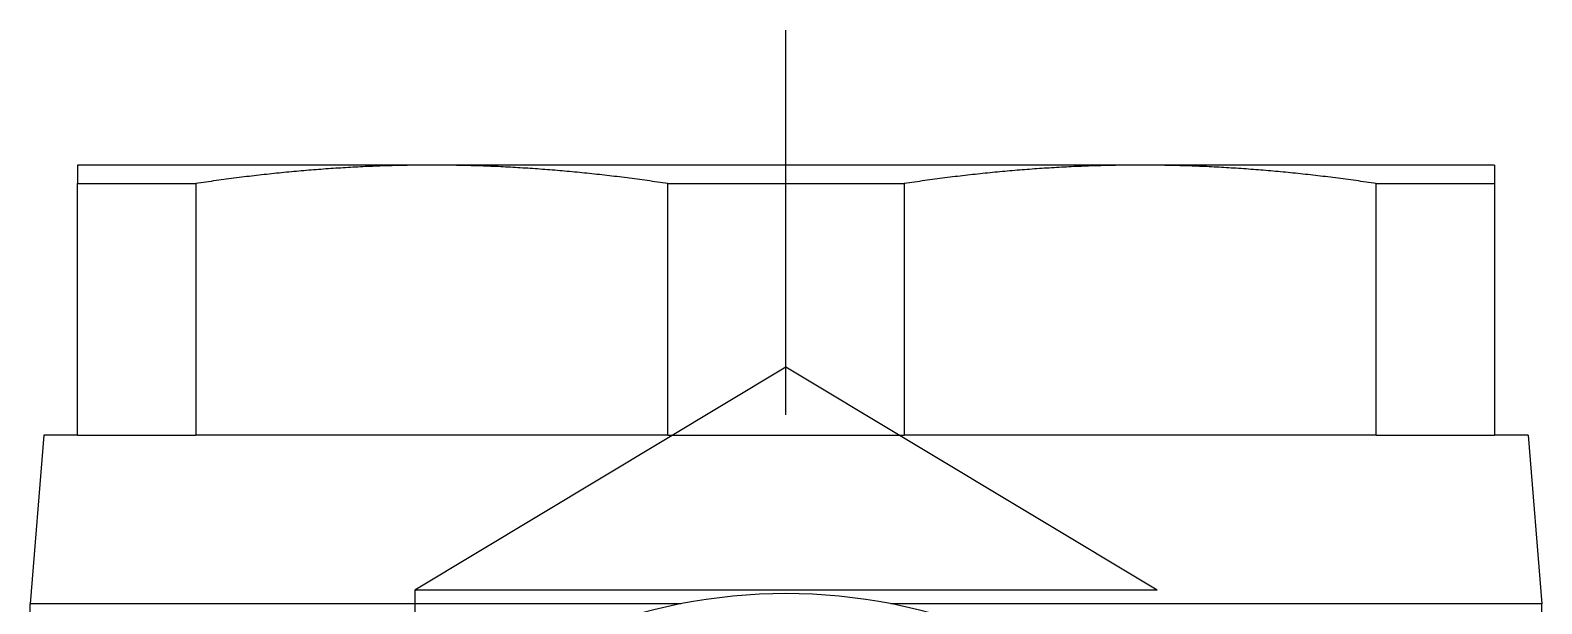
# Model space of a CAD drawing. Extents: x -43.1 to 47.1, y -46.9 to 16.5.
# Drawn here: x 24.65 to 47.05, y 8 to 16.5 of the extents above; entities that cross this region are included whole.
import ezdxf

# ---------------------------------------------------------------- set-up
doc = ezdxf.new("R2010")
doc.units = 0
doc.linetypes.add('CENTER', pattern=[50.8, 31.75, -6.35, 6.35, -6.35])
doc.linetypes.add('DASHED', pattern=[19.05, 12.7, -6.35])
doc.layers.get('0').update_dxf_attribs({"linetype": 'CONTINUOUS'})
doc.layers.add('CENTER', color=1, linetype='CENTER')

msp = doc.modelspace()

# ---------------------------------------------------------------- linework, layer by layer
at = {"color": 7, "linetype": 'CONTINUOUS'}
for p, q in [((30.599, 14.5), (25.349, 14.5)), ((25.349, 14.5), (25.349, 14.227)), ((41.099, 14.5), (30.599, 14.5)), ((46.349, 14.5), (41.099, 14.5)), ((46.349, 14.5), (46.349, 14.227)), ((25.349, 10.5), (25.349, 14.227)), ((25.349, 14.227), (27.101, 14.227)), ((27.101, 14.227), (27.101, 10.5)), ((34.097, 10.5), (34.097, 14.227)), ((34.097, 14.227), (37.601, 14.227)), ((37.601, 14.227), (37.601, 10.5)), ((44.597, 10.5), (44.597, 14.227)), ((44.597, 14.227), (46.349, 14.227)), ((46.349, 14.227), (46.349, 10.5)), ((24.849, 10.5), (24.649, 8)), ((25.349, 10.5), (24.849, 10.5)), ((25.349, 10.5), (27.101, 10.5)), ((27.76, 10.5), (27.101, 10.5)), ((33.438, 10.5), (27.76, 10.5)), ((34.097, 10.5), (33.438, 10.5)), ((34.097, 10.5), (37.601, 10.5)), ((38.26, 10.5), (37.601, 10.5)), ((43.938, 10.5), (38.26, 10.5)), ((44.597, 10.5), (43.938, 10.5)), ((44.597, 10.5), (46.349, 10.5)), ((46.849, 10.5), (46.349, 10.5)), ((46.849, 10.5), (47.049, 8)), ((34.293, 8), (24.649, 8)), ((24.649, -8), (24.649, 8)), ((47.049, 8), (37.405, 8)), ((47.049, -8), (47.049, 8))]:
    msp.add_line(p, q, dxfattribs=at)
at = {"color": 3, "linetype": 'DASHED'}
for p, q in [((35.849, 11.505), (30.349, 8.2)), ((41.349, 8.2), (35.849, 11.505)), ((41.349, 8.2), (30.349, 8.2)), ((30.349, 8.2), (30.349, -24.8)), ((41.349, -24.8), (41.349, 8.2))]:
    msp.add_line(p, q, dxfattribs=at)
at = {"color": 7}
for points in [[(30.599, 14.5, 0), (30.562, 14.5, 0), (30.526, 14.5, 0), (30.489, 14.5, 0), (30.452, 14.499, 0), (30.416, 14.499, 0), (30.379, 14.499, 0), (30.342, 14.498, 0), (30.306, 14.498, 0), (30.269, 14.498, 0), (30.233, 14.497, 0), (30.196, 14.496, 0), (30.16, 14.495, 0), (30.123, 14.495, 0), (30.087, 14.494, 0), (30.05, 14.493, 0), (30.014, 14.492, 0), (29.977, 14.491, 0), (29.941, 14.49, 0), (29.904, 14.489, 0), (29.868, 14.488, 0), (29.832, 14.486, 0), (29.795, 14.485, 0), (29.759, 14.484, 0), (29.723, 14.482, 0), (29.686, 14.481, 0), (29.65, 14.479, 0), (29.613, 14.478, 0), (29.577, 14.476, 0), (29.541, 14.474, 0), (29.504, 14.472, 0), (29.468, 14.47, 0), (29.432, 14.469, 0), (29.395, 14.467, 0), (29.359, 14.465, 0), (29.323, 14.463, 0), (29.286, 14.46, 0), (29.25, 14.458, 0), (29.213, 14.456, 0), (29.177, 14.454, 0), (29.14, 14.451, 0), (29.104, 14.449, 0), (29.068, 14.446, 0), (29.031, 14.444, 0), (28.995, 14.441, 0), (28.958, 14.438, 0), (28.922, 14.435, 0), (28.885, 14.433, 0), (28.849, 14.43, 0), (28.812, 14.427, 0), (28.776, 14.424, 0), (28.739, 14.421, 0), (28.703, 14.418, 0), (28.666, 14.415, 0), (28.629, 14.411, 0), (28.593, 14.408, 0), (28.556, 14.405, 0), (28.52, 14.401, 0), (28.483, 14.398, 0), (28.446, 14.394, 0), (28.409, 14.391, 0), (28.373, 14.387, 0), (28.336, 14.383, 0), (28.299, 14.38, 0), (28.262, 14.376, 0), (28.225, 14.372, 0), (28.188, 14.368, 0), (28.151, 14.364, 0), (28.114, 14.36, 0), (28.077, 14.356, 0), (28.04, 14.352, 0), (28.003, 14.347, 0), (27.966, 14.343, 0), (27.929, 14.339, 0), (27.892, 14.334, 0), (27.855, 14.33, 0), (27.817, 14.325, 0), (27.78, 14.321, 0), (27.743, 14.316, 0), (27.705, 14.311, 0), (27.668, 14.306, 0), (27.631, 14.302, 0), (27.593, 14.297, 0), (27.555, 14.292, 0), (27.518, 14.287, 0), (27.48, 14.281, 0), (27.443, 14.276, 0), (27.405, 14.271, 0), (27.367, 14.266, 0), (27.329, 14.26, 0), (27.291, 14.255, 0), (27.253, 14.25, 0), (27.215, 14.244, 0), (27.177, 14.238, 0), (27.139, 14.233, 0), (27.101, 14.227, 0)], [(34.097, 14.227, 0), (34.059, 14.233, 0), (34.021, 14.238, 0), (33.983, 14.244, 0), (33.945, 14.25, 0), (33.907, 14.255, 0), (33.869, 14.26, 0), (33.831, 14.266, 0), (33.793, 14.271, 0), (33.755, 14.276, 0), (33.718, 14.281, 0), (33.68, 14.287, 0), (33.642, 14.292, 0), (33.605, 14.297, 0), (33.568, 14.302, 0), (33.53, 14.306, 0), (33.493, 14.311, 0), (33.455, 14.316, 0), (33.418, 14.321, 0), (33.381, 14.325, 0), (33.343, 14.33, 0), (33.306, 14.334, 0), (33.269, 14.339, 0), (33.232, 14.343, 0), (33.195, 14.347, 0), (33.158, 14.352, 0), (33.121, 14.356, 0), (33.084, 14.36, 0), (33.047, 14.364, 0), (33.01, 14.368, 0), (32.973, 14.372, 0), (32.936, 14.376, 0), (32.899, 14.38, 0), (32.862, 14.383, 0), (32.825, 14.387, 0), (32.789, 14.391, 0), (32.752, 14.394, 0), (32.715, 14.398, 0), (32.678, 14.401, 0), (32.642, 14.405, 0), (32.605, 14.408, 0), (32.569, 14.411, 0), (32.532, 14.415, 0), (32.495, 14.418, 0), (32.459, 14.421, 0), (32.422, 14.424, 0), (32.386, 14.427, 0), (32.349, 14.43, 0), (32.313, 14.433, 0), (32.276, 14.435, 0), (32.24, 14.438, 0), (32.203, 14.441, 0), (32.167, 14.444, 0), (32.13, 14.446, 0), (32.094, 14.449, 0), (32.057, 14.451, 0), (32.021, 14.454, 0), (31.985, 14.456, 0), (31.948, 14.458, 0), (31.912, 14.46, 0), (31.876, 14.463, 0), (31.839, 14.465, 0), (31.803, 14.467, 0), (31.767, 14.469, 0), (31.73, 14.47, 0), (31.694, 14.472, 0), (31.657, 14.474, 0), (31.621, 14.476, 0), (31.585, 14.478, 0), (31.548, 14.479, 0), (31.512, 14.481, 0), (31.476, 14.482, 0), (31.439, 14.484, 0), (31.403, 14.485, 0), (31.366, 14.486, 0), (31.33, 14.488, 0), (31.294, 14.489, 0), (31.257, 14.49, 0), (31.221, 14.491, 0), (31.184, 14.492, 0), (31.148, 14.493, 0), (31.111, 14.494, 0), (31.075, 14.495, 0), (31.038, 14.495, 0), (31.002, 14.496, 0), (30.965, 14.497, 0), (30.929, 14.498, 0), (30.892, 14.498, 0), (30.856, 14.498, 0), (30.819, 14.499, 0), (30.782, 14.499, 0), (30.746, 14.499, 0), (30.709, 14.5, 0), (30.672, 14.5, 0), (30.636, 14.5, 0), (30.599, 14.5, 0)], [(41.099, 14.5, 0), (41.062, 14.5, 0), (41.026, 14.5, 0), (40.989, 14.5, 0), (40.952, 14.499, 0), (40.916, 14.499, 0), (40.879, 14.499, 0), (40.842, 14.498, 0), (40.806, 14.498, 0), (40.769, 14.498, 0), (40.733, 14.497, 0), (40.696, 14.496, 0), (40.66, 14.495, 0), (40.623, 14.495, 0), (40.587, 14.494, 0), (40.55, 14.493, 0), (40.514, 14.492, 0), (40.477, 14.491, 0), (40.441, 14.49, 0), (40.404, 14.489, 0), (40.368, 14.488, 0), (40.332, 14.486, 0), (40.295, 14.485, 0), (40.259, 14.484, 0), (40.222, 14.482, 0), (40.186, 14.481, 0), (40.15, 14.479, 0), (40.113, 14.478, 0), (40.077, 14.476, 0), (40.041, 14.474, 0), (40.004, 14.472, 0), (39.968, 14.47, 0), (39.932, 14.469, 0), (39.895, 14.467, 0), (39.859, 14.465, 0), (39.822, 14.463, 0), (39.786, 14.46, 0), (39.75, 14.458, 0), (39.713, 14.456, 0), (39.677, 14.454, 0), (39.641, 14.451, 0), (39.604, 14.449, 0), (39.568, 14.446, 0), (39.531, 14.444, 0), (39.495, 14.441, 0), (39.458, 14.438, 0), (39.422, 14.435, 0), (39.385, 14.433, 0), (39.349, 14.43, 0), (39.312, 14.427, 0), (39.276, 14.424, 0), (39.239, 14.421, 0), (39.203, 14.418, 0), (39.166, 14.415, 0), (39.129, 14.411, 0), (39.093, 14.408, 0), (39.056, 14.405, 0), (39.02, 14.401, 0), (38.983, 14.398, 0), (38.946, 14.394, 0), (38.909, 14.391, 0), (38.873, 14.387, 0), (38.836, 14.383, 0), (38.799, 14.38, 0), (38.762, 14.376, 0), (38.725, 14.372, 0), (38.688, 14.368, 0), (38.651, 14.364, 0), (38.614, 14.36, 0), (38.577, 14.356, 0), (38.54, 14.352, 0), (38.503, 14.347, 0), (38.466, 14.343, 0), (38.429, 14.339, 0), (38.392, 14.334, 0), (38.355, 14.33, 0), (38.317, 14.325, 0), (38.28, 14.321, 0), (38.243, 14.316, 0), (38.205, 14.311, 0), (38.168, 14.306, 0), (38.13, 14.302, 0), (38.093, 14.297, 0), (38.056, 14.292, 0), (38.018, 14.287, 0), (37.98, 14.281, 0), (37.943, 14.276, 0), (37.905, 14.271, 0), (37.867, 14.266, 0), (37.829, 14.26, 0), (37.791, 14.255, 0), (37.754, 14.25, 0), (37.715, 14.244, 0), (37.678, 14.238, 0), (37.639, 14.233, 0), (37.601, 14.227, 0)], [(44.597, 14.227, 0), (44.559, 14.233, 0), (44.521, 14.238, 0), (44.483, 14.244, 0), (44.445, 14.25, 0), (44.407, 14.255, 0), (44.369, 14.26, 0), (44.331, 14.266, 0), (44.293, 14.271, 0), (44.255, 14.276, 0), (44.218, 14.281, 0), (44.18, 14.287, 0), (44.142, 14.292, 0), (44.105, 14.297, 0), (44.068, 14.302, 0), (44.03, 14.306, 0), (43.993, 14.311, 0), (43.955, 14.316, 0), (43.918, 14.321, 0), (43.881, 14.325, 0), (43.843, 14.33, 0), (43.806, 14.334, 0), (43.769, 14.339, 0), (43.732, 14.343, 0), (43.695, 14.347, 0), (43.658, 14.352, 0), (43.621, 14.356, 0), (43.584, 14.36, 0), (43.547, 14.364, 0), (43.51, 14.368, 0), (43.473, 14.372, 0), (43.436, 14.376, 0), (43.399, 14.38, 0), (43.362, 14.383, 0), (43.325, 14.387, 0), (43.289, 14.391, 0), (43.252, 14.394, 0), (43.215, 14.398, 0), (43.178, 14.401, 0), (43.142, 14.405, 0), (43.105, 14.408, 0), (43.069, 14.411, 0), (43.032, 14.415, 0), (42.995, 14.418, 0), (42.959, 14.421, 0), (42.922, 14.424, 0), (42.886, 14.427, 0), (42.849, 14.43, 0), (42.813, 14.433, 0), (42.776, 14.435, 0), (42.74, 14.438, 0), (42.703, 14.441, 0), (42.667, 14.444, 0), (42.63, 14.446, 0), (42.594, 14.449, 0), (42.557, 14.451, 0), (42.521, 14.454, 0), (42.485, 14.456, 0), (42.448, 14.458, 0), (42.412, 14.46, 0), (42.376, 14.463, 0), (42.339, 14.465, 0), (42.303, 14.467, 0), (42.267, 14.469, 0), (42.23, 14.47, 0), (42.194, 14.472, 0), (42.157, 14.474, 0), (42.121, 14.476, 0), (42.085, 14.478, 0), (42.048, 14.479, 0), (42.012, 14.481, 0), (41.975, 14.482, 0), (41.939, 14.484, 0), (41.903, 14.485, 0), (41.866, 14.486, 0), (41.83, 14.488, 0), (41.794, 14.489, 0), (41.757, 14.49, 0), (41.721, 14.491, 0), (41.684, 14.492, 0), (41.648, 14.493, 0), (41.611, 14.494, 0), (41.575, 14.495, 0), (41.538, 14.495, 0), (41.502, 14.496, 0), (41.465, 14.497, 0), (41.429, 14.498, 0), (41.392, 14.498, 0), (41.356, 14.498, 0), (41.319, 14.499, 0), (41.282, 14.499, 0), (41.246, 14.499, 0), (41.209, 14.5, 0), (41.172, 14.5, 0), (41.136, 14.5, 0), (41.099, 14.5, 0)]]:
    msp.add_polyline3d(points, dxfattribs=at)
at = {"color": 7, "linetype": 'CONTINUOUS'}
msp.add_arc((35.849, 0), 8.15, 67.6401, 112.3599, dxfattribs=at)
at = {"layer": 'CENTER', "color": 1, "linetype": 'CENTER'}
msp.add_line((35.849, -27.3), (35.849, 16.5), dxfattribs=at)

doc.saveas('drawing.dxf')
